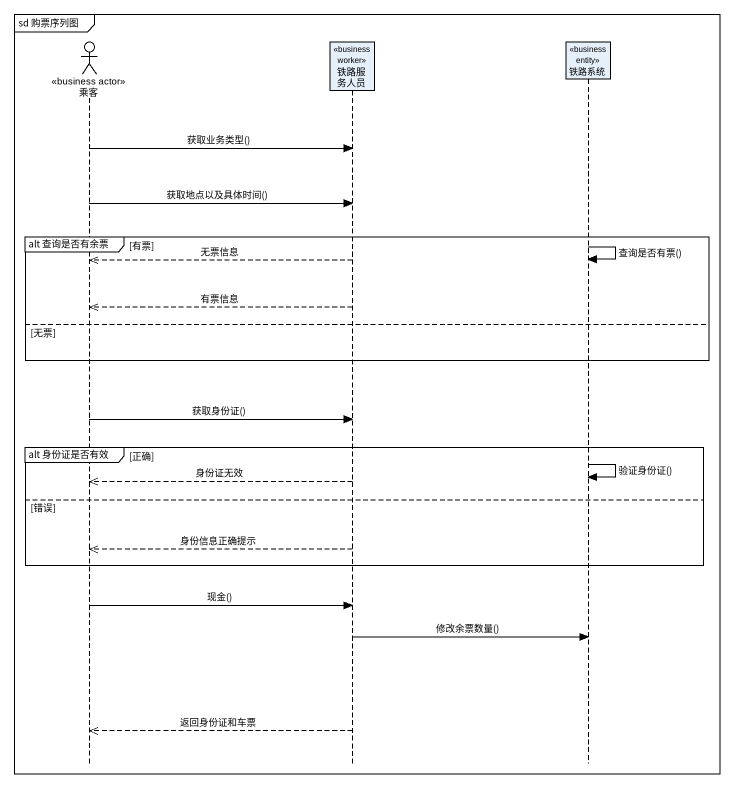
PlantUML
@startuml
mainframe sd 购票序列图
hide footbox
actor 乘客 <<business actor>>
participant 铁路服务人员 <<business worker>>
participant 铁路系统 <<business entity>>

乘客 -> 铁路服务人员 : 获取业务类型()
乘客 -> 铁路服务人员 : 获取地点以及具体时间()
group alt 查询是否有余票 [有票]
  铁路系统 -> 铁路系统 : 查询是否有票()
  铁路服务人员 -->> 乘客 : 无票信息
  铁路服务人员 -->> 乘客 : 有票信息
else 无票
end
乘客 -> 铁路服务人员 : 获取身份证()
group alt 身份证是否有效 [正确]
  铁路系统 -> 铁路系统 : 验证身份证()
  铁路服务人员 -->> 乘客 : 身份证无效
else 错误
  铁路服务人员 -->> 乘客 : 身份信息正确提示
end
乘客 -> 铁路服务人员 : 现金()
铁路服务人员 -> 铁路系统 : 修改余票数量()
铁路服务人员 -->> 乘客 : 返回身份证和车票
@enduml
